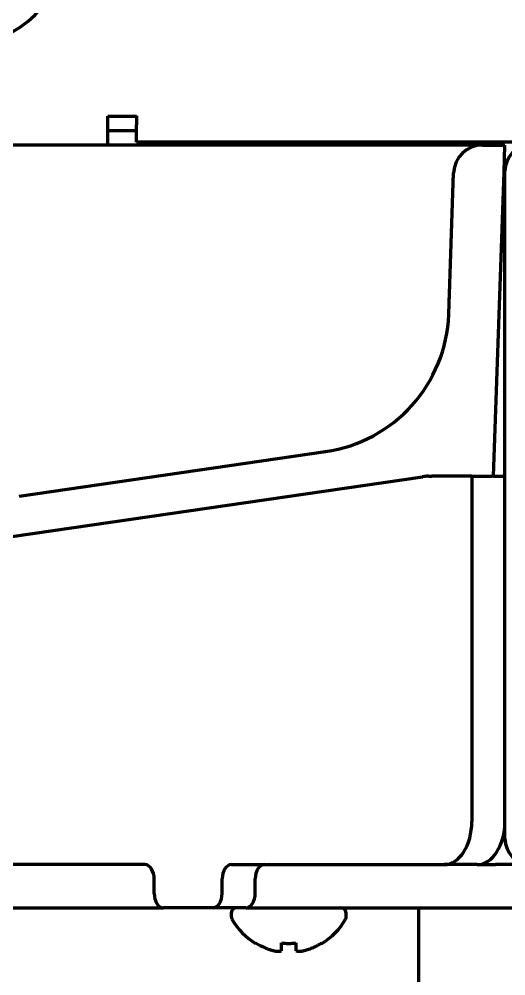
# Model space of a CAD drawing. Header units: inches. Extents: x -3022 to 7311, y 343 to 5680.
# Drawn here: x 3571.2 to 3605, y 2197.6 to 2264 of the extents above; entities that cross this region are included whole.
import ezdxf

# ---------------------------------------------------------------- set-up
doc = ezdxf.new("R2010")
doc.units = ezdxf.units.IN

msp = doc.modelspace()

# ---------------------------------------------------------------- linework, layer by layer
at = {"linetype": 'Continuous', "lineweight": 70}
for p, q in [((3577.318, 2257.292), (3579.318, 2257.292)), ((3577.318, 2255.292), (3577.318, 2257.292)), ((3579.318, 2257.316), (3579.318, 2256.692)), ((3577.318, 2256.292), (3579.318, 2256.292)), ((3579.318, 2255.492), (3579.318, 2256.692)), ((3577.318, 2255.292), (2842.518, 2255.292)), ((3595.368, 2255.292), (3577.318, 2255.292)), ((3581.318, 2255.492), (3579.318, 2255.492)), ((3613.665, 2255.492), (3581.318, 2255.492)), ((3598.34, 2255.292), (3595.368, 2255.292)), ((3598.352, 2255.292), (3598.34, 2255.292)), ((3603.349, 2255.292), (3598.352, 2255.292)), ((3598.368, 2255.492), (3598.368, 2255.292)), ((3598.918, 2255.506), (3598.918, 2255.316)), ((3603.349, 2255.292), (3603.65, 2255.292)), ((3603.65, 2255.292), (3604.918, 2255.292)), ((3604.852, 2253.396), (3604.918, 2255.292)), ((3601.008, 2243.537), (3601.351, 2253.362)), ((3604.115, 2232.292), (3604.852, 2253.396)), ((3604.918, 2207.092), (3604.918, 2253.492)), ((3571.154, 2230.899), (3592.45, 2233.99)), ((3565.885, 2227.4), (3599.198, 2232.24)), ((3599.595, 2232.279), (3599.842, 2232.292)), ((3602.62, 2232.292), (3599.842, 2232.292)), ((3602.62, 2232.292), (3604.002, 2232.292)), ((3602.62, 2232.292), (3602.62, 2208.292)), ((3604.115, 2232.292), (3604.002, 2232.292)), ((3604.115, 2232.292), (3604.918, 2232.292)), ((3579.898, 2205.292), (3560.615, 2205.292)), ((3585.907, 2205.292), (3600.691, 2205.292)), ((3602.99, 2205.292), (3600.691, 2205.292)), ((3602.989, 2205.292), (3604.259, 2205.292)), ((3606.557, 2205.292), (3604.259, 2205.292)), ((3580.541, 2203.292), (3580.541, 2204.292)), ((3585.265, 2203.292), (3585.265, 2204.292)), ((3587.563, 2203.292), (3587.563, 2204.292)), ((3561.628, 2202.292), (3581.184, 2202.292)), ((3584.622, 2202.292), (3581.184, 2202.292)), ((3586.92, 2202.292), (3584.622, 2202.292)), ((3585.888, 2201.892), (3585.888, 2201.692)), ((3586.919, 2202.292), (3604.259, 2202.292)), ((3593.888, 2201.692), (3593.888, 2201.892)), ((3598.918, 2202.296), (3598.918, 2124.742)), ((3604.259, 2202.292), (3606.557, 2202.292)), ((3587.588, 2199.814), (3587.588, 2199.847)), ((3592.188, 2199.847), (3592.188, 2199.814))]:
    msp.add_line(p, q, dxfattribs=at)
for centre, radius, start, end in [((3603.349, 2253.292), 2, 90, 178), ((3606.718, 2253.492), 1.8, 90, 180), ((3591.014, 2243.886), 10, 278.25944, 358), ((3606.718, 2207.092), 1.8, 180, 270), ((3586.288, 2201.892), 0.4, 90, 180), ((3593.488, 2201.892), 0.4, 0, 90), ((3586.288, 2201.692), 0.4, 180, 210.30118), ((3590.087, 2203.912), 4.8, 210.30118, 238.62729), ((3589.69, 2203.912), 4.8, 301.37271, 329.69882), ((3593.488, 2201.692), 0.4, 329.69882, 0)]:
    msp.add_arc(centre, radius, start, end, dxfattribs=at)
for centre, major_axis, ratio, start_param, end_param in [((3567.317, 2269.293), (4.951, -4.951), 0.999695, 5.497939, 7.068431), ((3591.053, 2245.013), (0.254, 10.039), 0.995746, 4.687766, 4.702688), ((3599.821, 2221.85), (0, 10.435), 0.642788, 0.033701, 0.09311), ((3600.691, 2208.292), (0, 3), 0.642788, 3.141593, 4.712389), ((3602.99, 2208.292), (0, -3), 0.642788, 0, 1.570796), ((3579.898, 2204.292), (0, -1), 0.642788, 1.570796, 3.141593), ((3585.907, 2204.292), (0, -1), 0.642788, 3.141593, 4.712389), ((3588.206, 2204.292), (0, 1), 0.642788, 0, 1.570796), ((3581.184, 2203.292), (0, 1), 0.642788, 1.570796, 3.141593), ((3584.622, 2203.292), (0, 1), 0.642788, 3.141593, 4.712389), ((3586.92, 2203.292), (0, -1), 0.642788, 0, 1.570796)]:
    msp.add_ellipse(centre, major_axis=major_axis, ratio=ratio, start_param=start_param, end_param=end_param, dxfattribs=at)
for points in [[(3587.588, 2199.847), (3587.791, 2199.722), (3588.001, 2199.614), (3588.326, 2199.477), (3588.436, 2199.435), (3588.66, 2199.359), (3588.773, 2199.325), (3588.888, 2199.296)], [(3590.388, 2199.847), (3590.388, 2199.722), (3590.388, 2199.614), (3590.388, 2199.477), (3590.388, 2199.435), (3590.388, 2199.359), (3590.388, 2199.325), (3590.388, 2199.296)]]:
    msp.add_open_spline(points, degree=3, knots=[0, 0, 0, 0, 0.5, 0.5, 0.75, 0.75, 1, 1, 1, 1], dxfattribs=at)
for points in [[(3589.388, 2199.296), (3589.388, 2199.31), (3589.388, 2199.34), (3589.388, 2199.39), (3589.388, 2199.447), (3589.388, 2199.508), (3589.388, 2199.574), (3589.388, 2199.649), (3589.388, 2199.736), (3589.388, 2199.808), (3589.388, 2199.847)], [(3589.388, 2199.847), (3589.555, 2199.825), (3589.888, 2199.803), (3590.222, 2199.825), (3590.388, 2199.847)], [(3590.888, 2199.296), (3590.943, 2199.31), (3591.051, 2199.34), (3591.212, 2199.39), (3591.371, 2199.447), (3591.527, 2199.508), (3591.678, 2199.574), (3591.835, 2199.649), (3592.001, 2199.736), (3592.125, 2199.808), (3592.188, 2199.847)], [(3588.888, 2199.296), (3588.912, 2199.293), (3588.96, 2199.288), (3589.031, 2199.283), (3589.102, 2199.28), (3589.174, 2199.28), (3589.245, 2199.282), (3589.317, 2199.288), (3589.365, 2199.293), (3589.388, 2199.296)], [(3590.388, 2199.296), (3590.415, 2199.293), (3590.466, 2199.287), (3590.539, 2199.282), (3590.611, 2199.28), (3590.681, 2199.28), (3590.751, 2199.283), (3590.819, 2199.288), (3590.865, 2199.293), (3590.888, 2199.296)]]:
    msp.add_open_spline(points, degree=3, dxfattribs=at)

doc.saveas('drawing.dxf')
